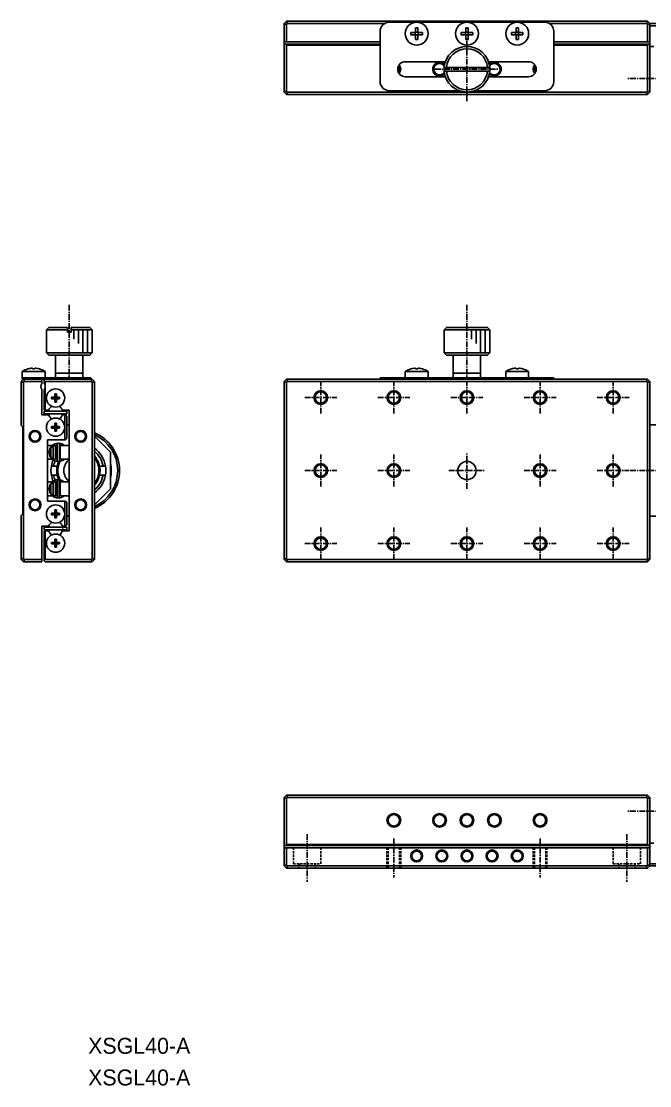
# Model space of a CAD drawing. Extents: x 46 to 544, y 48 to 281.
# Drawn here: x 46.2 to 183.8, y 47.6 to 280.8 of the extents above; entities that cross this region are included whole.
import ezdxf

# ---------------------------------------------------------------- set-up
doc = ezdxf.new("R2010")
doc.units = 0
doc.linetypes.add('CENTER', pattern=[2, 1.25, -0.25, 0.25, -0.25])
doc.linetypes.add('DASHED', pattern=[0.75, 0.5, -0.25])
doc.layers.get('0').update_dxf_attribs({"linetype": 'CONTINUOUS'})
doc.layers.add('CENTER', color=1, linetype='CENTER')
doc.styles.get("Standard").update_dxf_attribs({"font": 'FGP教科書体NT-M'})

msp = doc.modelspace()

# ---------------------------------------------------------------- linework, layer by layer
at = {"color": 7, "linetype": 'CONTINUOUS'}
for p, q in [((103.794929, 280.25), (104.294929, 280.75)), ((103.794929, 280.25), (103.794929, 280.1)), ((103.794929, 280.1), (103.794929, 276.25)), ((103.794929, 280.1), (104.294929, 280.1)), ((104.444929, 280.75), (104.294929, 280.75)), ((104.294929, 280.1), (104.444929, 280.25)), ((104.294929, 276.25), (104.294929, 280.1)), ((104.444929, 280.25), (104.444929, 280.75)), ((183.144929, 280.75), (104.444929, 280.75)), ((104.444929, 280.25), (125.741364, 280.25)), ((126.794929, 280.55), (132.794929, 280.55)), ((132.794929, 280.55), (143.794929, 280.55)), ((143.794929, 280.55), (154.794929, 280.55)), ((154.794929, 280.55), (160.794929, 280.55)), ((161.848495, 280.25), (183.144929, 280.25)), ((183.144929, 280.25), (183.144929, 280.75)), ((183.294929, 280.75), (183.144929, 280.75)), ((183.144929, 280.25), (183.294929, 280.1)), ((183.794929, 280.25), (183.294929, 280.75)), ((183.294929, 280.1), (183.294929, 276.25)), ((183.294929, 280.1), (183.794929, 280.1)), ((183.794929, 280.25), (204.294929, 280.25)), ((183.794929, 280.1), (183.794929, 280.25)), ((183.794929, 276.25), (183.794929, 280.1)), ((204.294929, 279.75), (183.794929, 279.75)), ((124.794929, 267.55), (124.794929, 278.55)), ((131.53634, 277.79), (131.53634, 278.31)), ((131.53634, 278.31), (132.534929, 278.31)), ((132.534929, 277.79), (131.53634, 277.79)), ((131.53634, 277.79), (132.493555, 277.79)), ((132.493555, 277.79), (132.493555, 278.31)), ((132.534929, 277.79), (132.493555, 277.79)), ((132.534929, 279.30859), (133.054929, 279.30859)), ((132.534929, 278.31), (132.534929, 279.30859)), ((132.534929, 278.351375), (133.054929, 278.351375)), ((132.534929, 276.79141), (132.534929, 277.79)), ((133.054929, 277.748625), (132.534929, 277.748625)), ((133.054929, 279.30859), (133.054929, 278.31)), ((133.054929, 278.31), (134.053519, 278.31)), ((133.054929, 277.79), (133.054929, 276.79141)), ((134.053519, 277.79), (133.054929, 277.79)), ((133.096304, 277.79), (133.054929, 277.79)), ((133.096304, 278.31), (133.096304, 277.79)), ((134.053519, 277.79), (133.096304, 277.79)), ((134.053519, 278.31), (134.053519, 277.79)), ((142.53634, 277.79), (142.53634, 278.31)), ((142.53634, 278.31), (143.534929, 278.31)), ((143.534929, 277.79), (142.53634, 277.79)), ((142.53634, 277.79), (143.493555, 277.79)), ((143.493555, 277.79), (143.493555, 278.31)), ((143.534929, 277.79), (143.493555, 277.79)), ((143.534929, 279.30859), (144.054929, 279.30859)), ((143.534929, 278.31), (143.534929, 279.30859)), ((143.534929, 278.351375), (144.054929, 278.351375)), ((143.534929, 276.79141), (143.534929, 277.79)), ((144.054929, 277.748625), (143.534929, 277.748625)), ((144.054929, 279.30859), (144.054929, 278.31)), ((144.054929, 278.31), (145.053519, 278.31)), ((144.054929, 277.79), (144.054929, 276.79141)), ((145.053519, 277.79), (144.054929, 277.79)), ((144.096304, 277.79), (144.054929, 277.79)), ((144.096304, 278.31), (144.096304, 277.79)), ((145.053519, 277.79), (144.096304, 277.79)), ((145.053519, 278.31), (145.053519, 277.79)), ((153.53634, 277.79), (153.53634, 278.31)), ((153.53634, 278.31), (154.534929, 278.31)), ((154.534929, 277.79), (153.53634, 277.79)), ((153.53634, 277.79), (154.493555, 277.79)), ((154.493555, 277.79), (154.493555, 278.31)), ((154.534929, 277.79), (154.493555, 277.79)), ((154.534929, 279.30859), (155.054929, 279.30859)), ((154.534929, 278.31), (154.534929, 279.30859)), ((154.534929, 278.351375), (155.054929, 278.351375)), ((154.534929, 276.79141), (154.534929, 277.79)), ((155.054929, 277.748625), (154.534929, 277.748625)), ((155.054929, 279.30859), (155.054929, 278.31)), ((155.054929, 278.31), (156.053519, 278.31)), ((155.054929, 277.79), (155.054929, 276.79141)), ((156.053519, 277.79), (155.054929, 277.79)), ((155.096304, 277.79), (155.054929, 277.79)), ((155.096304, 278.31), (155.096304, 277.79)), ((156.053519, 277.79), (155.096304, 277.79)), ((156.053519, 278.31), (156.053519, 277.79)), ((162.794929, 278.55), (162.794929, 267.55)), ((104.294929, 276.25), (103.794929, 276.25)), ((103.794929, 275.55), (103.794929, 276.25)), ((103.994929, 275.75), (103.794929, 275.55)), ((103.794929, 275.55), (103.794929, 265.25)), ((104.094929, 275.75), (103.994929, 275.75)), ((104.294929, 275.55), (104.094929, 275.75)), ((124.794929, 275.75), (104.094929, 275.75)), ((104.294929, 276.25), (124.794929, 276.25)), ((104.294929, 265.4), (104.294929, 275.55)), ((104.294929, 275.55), (124.794929, 275.55)), ((133.054929, 276.79141), (132.534929, 276.79141)), ((144.054929, 276.79141), (143.534929, 276.79141)), ((155.054929, 276.79141), (154.534929, 276.79141)), ((162.794929, 276.25), (183.294929, 276.25)), ((183.494929, 275.75), (162.794929, 275.75)), ((162.794929, 275.55), (183.294929, 275.55)), ((183.794929, 276.25), (183.294929, 276.25)), ((183.494929, 275.75), (183.294929, 275.55)), ((183.294929, 275.55), (183.294929, 265.4)), ((183.594929, 275.75), (183.494929, 275.75)), ((183.794929, 275.55), (183.594929, 275.75)), ((183.794929, 276.25), (183.794929, 275.55)), ((183.794929, 274.05), (183.794929, 275.55)), ((184.692929, 275.25), (183.794929, 275.25)), ((184.692929, 275.25), (183.794929, 275.25)), ((183.794929, 272.45), (183.794929, 274.05)), ((130.294929, 271.9), (139.075025, 271.9)), ((139.312742, 270.65), (138.810955, 270.65)), ((148.277116, 270.65), (139.312742, 270.65)), ((148.778904, 270.65), (148.277116, 270.65)), ((148.514834, 271.9), (157.294929, 271.9)), ((183.794929, 265.4), (183.794929, 272.45)), ((139.075025, 268.6), (130.294929, 268.6)), ((138.810955, 269.85), (139.312742, 269.85)), ((139.312742, 269.85), (148.277116, 269.85)), ((148.277116, 269.85), (148.778904, 269.85)), ((157.294929, 268.6), (148.514834, 268.6)), ((104.294929, 265.4), (103.794929, 265.4)), ((104.294929, 264.75), (103.794929, 265.25)), ((104.444929, 265.25), (104.294929, 265.4)), ((104.294929, 264.75), (104.444929, 264.75)), ((104.444929, 264.75), (104.444929, 265.25)), ((143.794929, 265.25), (104.444929, 265.25)), ((104.444929, 264.75), (183.144929, 264.75)), ((142.089057, 265.55), (126.794929, 265.55)), ((183.144929, 265.25), (143.794929, 265.25)), ((160.794929, 265.55), (145.500802, 265.55)), ((183.294929, 265.4), (183.144929, 265.25)), ((183.144929, 265.25), (183.144929, 264.75)), ((183.144929, 264.75), (183.294929, 264.75)), ((183.794929, 265.4), (183.294929, 265.4)), ((183.794929, 265.25), (183.294929, 264.75)), ((183.794929, 265.25), (183.794929, 265.4)), ((52.25, 213.65), (51.75, 213.15)), ((56.35, 213.15), (51.75, 213.15)), ((51.75, 213.15), (51.75, 208.15)), ((52.25, 213.65), (56.35, 213.65)), ((56.35, 213.15), (56.35, 213.65)), ((56.35, 213.65), (56.35, 213.15)), ((56.35, 212.65), (56.35, 213.15)), ((56.35, 213.15), (56.35, 212.65)), ((56.35, 212.65), (57.15, 212.65)), ((57.15, 213.65), (61.25, 213.65)), ((57.15, 213.15), (57.15, 213.65)), ((61.75, 213.15), (57.15, 213.15)), ((57.15, 212.65), (57.15, 213.15)), ((61.75, 213.15), (61.25, 213.65)), ((61.75, 208.15), (61.75, 213.15)), ((138.794929, 212.65), (138.810955, 212.65)), ((138.794929, 212.65), (138.794929, 208.15)), ((138.810955, 213.15), (139.312742, 213.65)), ((138.810955, 212.65), (138.810955, 213.15)), ((148.778904, 213.15), (138.810955, 213.15)), ((139.312742, 213.65), (148.277116, 213.65)), ((148.277116, 213.65), (148.778904, 213.15)), ((148.778904, 213.15), (148.778904, 212.65)), ((148.778904, 212.65), (148.794929, 212.65)), ((148.794929, 208.15), (148.794929, 212.65)), ((51.75, 208.15), (56.75, 208.15)), ((51.75, 208.15), (52.25, 207.65)), ((56.75, 207.65), (52.25, 207.65)), ((53.75, 207.65), (53.75, 203.65)), ((56.75, 208.15), (61.75, 208.15)), ((61.25, 207.65), (56.75, 207.65)), ((59.75, 203.65), (59.75, 207.65)), ((61.25, 207.65), (61.75, 208.15)), ((138.794929, 208.15), (148.794929, 208.15)), ((138.794929, 208.15), (139.294929, 207.65)), ((148.294929, 207.65), (139.294929, 207.65)), ((140.794929, 207.65), (140.794929, 203.65)), ((146.794929, 203.65), (146.794929, 207.65)), ((148.294929, 207.65), (148.794929, 208.15)), ((46.45, 204.041657), (51.45, 204.041657)), ((46.45, 204.041657), (46.45, 202.65)), ((47.69141, 204.612581), (47.688067, 204.619436)), ((48.69, 204.612581), (48.69, 204.784953)), ((49.21, 204.612581), (48.69, 204.612581)), ((49.21, 204.784953), (49.21, 204.612581)), ((50.211933, 204.619436), (50.20859, 204.612581)), ((51.45, 202.65), (51.45, 204.041657)), ((53.75, 203.65), (56.75, 203.65)), ((56.75, 203.65), (53.75, 203.65)), ((53.75, 203.65), (53.75, 202.65)), ((56.75, 203.65), (59.75, 203.65)), ((59.75, 203.65), (56.75, 203.65)), ((59.75, 202.65), (59.75, 203.65)), ((130.294929, 204.041657), (135.294929, 204.041657)), ((130.294929, 204.041657), (130.294929, 202.65)), ((131.53634, 204.612581), (131.532997, 204.619436)), ((131.53634, 204.612581), (131.532997, 204.619436)), ((132.534929, 204.612581), (132.534929, 204.784953)), ((133.054929, 204.612581), (132.534929, 204.612581)), ((133.054929, 204.784953), (133.054929, 204.612581)), ((134.056862, 204.619436), (134.053519, 204.612581)), ((134.056862, 204.619436), (134.053519, 204.612581)), ((135.294929, 202.65), (135.294929, 204.041657)), ((140.794929, 203.65), (146.794929, 203.65)), ((146.794929, 203.65), (140.794929, 203.65)), ((140.794929, 203.65), (140.794929, 202.65)), ((146.794929, 202.65), (146.794929, 203.65)), ((152.294929, 204.041657), (157.294929, 204.041657)), ((152.294929, 204.041657), (152.294929, 202.65)), ((153.53634, 204.612581), (153.532997, 204.619436)), ((153.53634, 204.612581), (153.532997, 204.619436)), ((154.534929, 204.612581), (154.534929, 204.784953)), ((155.054929, 204.612581), (154.534929, 204.612581)), ((155.054929, 204.784953), (155.054929, 204.612581)), ((156.056862, 204.619436), (156.053519, 204.612581)), ((156.056862, 204.619436), (156.053519, 204.612581)), ((157.294929, 202.65), (157.294929, 204.041657)), ((46.75, 202.35), (46.25, 201.85)), ((46.25, 201.85), (46.25, 201.7)), ((46.75, 201.7), (46.25, 201.7)), ((46.25, 201.7), (46.25, 192.2)), ((46.45, 202.35), (46.45, 202.65)), ((46.45, 202.65), (48.45, 202.65)), ((46.75, 202.35), (46.45, 202.35)), ((46.9, 202.35), (46.75, 202.35)), ((46.75, 201.7), (46.9, 201.85)), ((46.75, 163), (46.75, 201.7)), ((46.9, 201.85), (46.9, 202.35)), ((50.75, 202.35), (46.9, 202.35)), ((46.9, 201.85), (50.75, 201.85)), ((50.025, 202.65), (48.45, 202.65)), ((59.45, 202.65), (50.025, 202.65)), ((50.75, 202.35), (51.45, 202.35)), ((50.75, 202.35), (50.75, 201.85)), ((50.75, 201.411438), (50.75, 201.85)), ((51.45, 202.35), (51.25, 202.15)), ((51.25, 202.15), (51.25, 202.05)), ((51.25, 202.05), (51.45, 201.85)), ((51.25, 202.05), (51.25, 201.411438)), ((61.6, 202.35), (51.45, 202.35)), ((51.45, 201.06225), (51.45, 201.85)), ((51.45, 201.85), (61.6, 201.85)), ((59.45, 202.65), (61.45, 202.65)), ((61.45, 202.65), (61.45, 202.35)), ((61.6, 202.35), (61.6, 201.85)), ((61.75, 202.35), (61.6, 202.35)), ((61.6, 201.85), (61.75, 201.7)), ((62.25, 201.85), (61.75, 202.35)), ((61.75, 201.7), (61.75, 163)), ((62.25, 201.7), (61.75, 201.7)), ((62.25, 201.7), (62.25, 201.85)), ((62.25, 163), (62.25, 201.7)), ((104.294929, 202.35), (103.794929, 201.85)), ((103.794929, 201.85), (103.794929, 162.85)), ((104.294929, 201.7), (103.794929, 201.7)), ((104.444929, 202.35), (104.294929, 202.35)), ((104.294929, 201.7), (104.444929, 201.85)), ((104.294929, 163), (104.294929, 201.7)), ((104.444929, 201.85), (104.444929, 202.35)), ((183.144929, 202.35), (104.444929, 202.35)), ((104.444929, 201.85), (183.144929, 201.85)), ((124.794929, 202.35), (124.794929, 202.65)), ((124.794929, 202.65), (126.794929, 202.65)), ((131.719929, 202.65), (126.794929, 202.65)), ((133.869929, 202.65), (131.719929, 202.65)), ((142.719929, 202.65), (133.869929, 202.65)), ((144.869929, 202.65), (142.719929, 202.65)), ((153.719929, 202.65), (144.869929, 202.65)), ((155.869929, 202.65), (153.719929, 202.65)), ((160.794929, 202.65), (155.869929, 202.65)), ((160.794929, 202.65), (162.794929, 202.65)), ((162.794929, 202.65), (162.794929, 202.35)), ((183.144929, 202.35), (183.144929, 201.85)), ((183.294929, 202.35), (183.144929, 202.35)), ((183.144929, 201.85), (183.294929, 201.7)), ((183.794929, 201.85), (183.294929, 202.35)), ((183.294929, 201.7), (183.294929, 163)), ((183.794929, 201.7), (183.294929, 201.7)), ((183.794929, 162.85), (183.794929, 201.85)), ((50.75, 194.55), (50.75, 200.088562)), ((51.25, 200.088562), (51.25, 195.55)), ((51.45, 195.55), (51.45, 200.43775)), ((52.863639, 198.43), (53.57, 198.43)), ((52.863639, 198.07), (52.863639, 198.43)), ((53.57, 199.136361), (53.93, 199.136361)), ((53.57, 198.43), (53.57, 199.136361)), ((53.580372, 198.419628), (53.57, 198.43)), ((53.580372, 198.080372), (53.580372, 198.419628)), ((53.580372, 198.419628), (53.919628, 198.419628)), ((53.919628, 198.419628), (53.93, 198.43)), ((53.919628, 198.419628), (53.919628, 198.080372)), ((53.93, 199.136361), (53.93, 198.43)), ((53.93, 199.136361), (53.93, 198.43)), ((53.93, 198.43), (54.636361, 198.43)), ((54.636361, 198.43), (54.636361, 198.07)), ((52.205588, 195.55), (52.375185, 195.84375)), ((53.57, 198.07), (52.863639, 198.07)), ((53.580372, 198.080372), (53.57, 198.07)), ((53.57, 197.363639), (53.57, 198.07)), ((53.93, 197.363639), (53.57, 197.363639)), ((53.919628, 198.080372), (53.580372, 198.080372)), ((53.919628, 198.080372), (53.93, 198.07)), ((53.93, 198.07), (53.93, 197.363639)), ((54.636361, 198.07), (53.93, 198.07)), ((53.93, 197.363639), (53.93, 198.07)), ((55.124815, 195.84375), (55.294412, 195.55)), ((52.205588, 194.55), (50.75, 194.55)), ((51.45, 195.55), (51.25, 195.55)), ((51.25, 195.35), (56.25, 195.35)), ((51.25, 194.75), (51.25, 195.35)), ((51.25, 195.35), (52.191104, 195.35)), ((51.25, 194.75), (56.25, 194.75)), ((52.205588, 195.55), (51.45, 195.55)), ((52.1, 195.35), (52.191104, 195.35)), ((52.1, 195.35), (52.191104, 195.35)), ((52.1, 195.35), (52.191104, 195.35)), ((52.1, 195.35), (52.191104, 195.35)), ((52.1, 195.35), (52.191104, 195.35)), ((52.1, 195.35), (52.191104, 195.35)), ((52.1, 195.35), (52.191104, 195.35)), ((52.1, 195.35), (52.191104, 195.35)), ((52.1, 195.35), (52.191104, 195.35)), ((52.1, 195.35), (52.191104, 195.35)), ((52.1, 195.35), (52.191104, 195.35)), ((52.1, 195.35), (52.191104, 195.35)), ((52.1, 195.35), (52.191104, 195.35)), ((52.1, 195.35), (52.191104, 195.35)), ((52.1, 195.35), (52.191104, 195.35)), ((52.1, 195.35), (52.191104, 195.35)), ((52.1, 195.35), (55.4, 195.35)), ((52.1, 195.35), (52.191104, 195.35)), ((52.1, 195.35), (52.191104, 195.35)), ((52.1, 195.35), (52.191104, 195.35)), ((52.1, 195.35), (52.191104, 195.35)), ((52.1, 195.35), (52.191104, 195.35)), ((52.1, 195.35), (52.191104, 195.35)), ((52.1, 195.35), (52.191104, 195.35)), ((52.1, 195.35), (52.191104, 195.35)), ((52.1, 195.35), (52.191104, 195.35)), ((52.1, 195.35), (52.191104, 195.35)), ((52.1, 195.35), (52.191104, 195.35)), ((52.1, 195.35), (52.191104, 195.35)), ((52.1, 195.35), (52.191104, 195.35)), ((52.1, 195.35), (52.191104, 195.35)), ((52.1, 195.35), (52.191104, 195.35)), ((52.375185, 194.25625), (52.205588, 194.55)), ((55.294412, 194.55), (55.124815, 194.25625)), ((56.75, 195.55), (55.294412, 195.55)), ((55.75, 194.55), (55.294412, 194.55)), ((55.308896, 195.35), (55.4, 195.35)), ((55.308896, 195.35), (55.4, 195.35)), ((55.308896, 195.35), (55.4, 195.35)), ((55.308896, 195.35), (55.4, 195.35)), ((55.308896, 195.35), (55.4, 195.35)), ((55.308896, 195.35), (55.4, 195.35)), ((55.308896, 195.35), (55.4, 195.35)), ((55.308896, 195.35), (55.4, 195.35)), ((55.308896, 195.35), (55.4, 195.35)), ((55.308896, 195.35), (55.4, 195.35)), ((55.308896, 195.35), (55.4, 195.35)), ((55.308896, 195.35), (55.4, 195.35)), ((55.308896, 195.35), (55.4, 195.35)), ((55.308896, 195.35), (55.4, 195.35)), ((55.308896, 195.35), (56.25, 195.35)), ((55.308896, 195.35), (55.4, 195.35)), ((55.308896, 195.35), (55.4, 195.35)), ((55.308896, 195.35), (55.4, 195.35)), ((55.308896, 195.35), (55.4, 195.35)), ((55.308896, 195.35), (55.4, 195.35)), ((55.308896, 195.35), (55.4, 195.35)), ((55.308896, 195.35), (55.4, 195.35)), ((55.308896, 195.35), (55.4, 195.35)), ((55.308896, 195.35), (55.4, 195.35)), ((55.308896, 195.35), (55.4, 195.35)), ((55.308896, 195.35), (55.4, 195.35)), ((55.308896, 195.35), (55.4, 195.35)), ((55.308896, 195.35), (55.4, 195.35)), ((55.75, 194.55), (55.75, 191.85)), ((55.75, 194.55), (55.9, 194.55)), ((56.25, 194.2), (55.9, 194.55)), ((56.25, 195.35), (56.25, 194.75)), ((56.25, 189.4), (56.25, 194.2)), ((56.75, 169.15), (56.75, 195.55)), ((46.25, 192.2), (46.6, 191.85)), ((46.6, 191.85), (46.6, 172.85)), ((52.863639, 192.03), (53.57, 192.03)), ((52.863639, 191.67), (52.863639, 192.03)), ((53.57, 191.67), (52.863639, 191.67)), ((53.57, 192.736361), (53.93, 192.736361)), ((53.57, 192.03), (53.57, 192.736361)), ((53.580372, 192.019628), (53.57, 192.03)), ((53.580372, 191.680372), (53.57, 191.67)), ((53.57, 190.963639), (53.57, 191.67)), ((53.580372, 191.680372), (53.580372, 192.019628)), ((53.580372, 192.019628), (53.919628, 192.019628)), ((53.919628, 191.680372), (53.580372, 191.680372)), ((53.919628, 192.019628), (53.93, 192.03)), ((53.919628, 192.019628), (53.919628, 191.680372)), ((53.919628, 191.680372), (53.93, 191.67)), ((53.93, 192.736361), (53.93, 192.03)), ((53.93, 192.736361), (53.93, 192.03)), ((53.93, 192.03), (54.636361, 192.03)), ((53.93, 191.67), (53.93, 190.963639)), ((54.636361, 191.67), (53.93, 191.67)), ((53.93, 190.963639), (53.93, 191.67)), ((54.636361, 192.03), (54.636361, 191.67)), ((55.75, 191.85), (55.75, 189.05)), ((56.75, 192.350002), (56.25, 192.350002)), ((202.294929, 192.350002), (183.794929, 192.350002)), ((55.75, 189.05), (51.95, 189.05)), ((51.95, 189.05), (51.95, 175.65)), ((53.93, 190.963639), (53.57, 190.963639)), ((55.9, 189.05), (55.75, 189.05)), ((55.9, 189.05), (56.25, 189.4)), ((65.75, 186.35), (62.25, 189.85)), ((53.031678, 187.85), (51.95, 187.85)), ((52.75, 187.266515), (53.25, 187.795683)), ((52.75, 185.433485), (52.75, 187.266515)), ((53.25, 187.85), (53.25, 187.795683)), ((53.75, 187.85), (53.25, 187.85)), ((53.25, 187.795683), (53.25, 184.904317)), ((53.749874, 187.779576), (54.129682, 187.886292)), ((53.75, 184.85), (53.75, 187.85)), ((54.129734, 187.35), (53.75, 187.35)), ((53.95, 187.35), (53.95, 187.85)), ((54.129734, 188.126687), (54.129734, 184.576687)), ((55.136849, 188.191288), (54.383375, 188.35022)), ((54.570978, 188.195538), (54.569147, 188.19476)), ((54.604279, 188.208664), (54.570978, 188.195538)), ((54.579734, 184.576687), (54.579734, 188.126687)), ((54.579734, 187.527136), (54.749985, 187.782625)), ((54.75, 187.35), (54.579734, 187.35)), ((54.638183, 188.22011), (54.604279, 188.208664)), ((54.672605, 188.229848), (54.638183, 188.22011)), ((54.707462, 188.237854), (54.672605, 188.229848)), ((54.742669, 188.244109), (54.707462, 188.237854)), ((54.778139, 188.248598), (54.742669, 188.244109)), ((54.75, 187.85), (54.75, 184.85)), ((56.75, 187.85), (54.75, 187.85)), ((54.813786, 188.25131), (54.778139, 188.248598)), ((54.849523, 188.252239), (54.813786, 188.25131)), ((54.885263, 188.251381), (54.849523, 188.252239)), ((54.920918, 188.24874), (54.885263, 188.251381)), ((54.956401, 188.24432), (54.920918, 188.24874)), ((54.991625, 188.238133), (54.956401, 188.24432)), ((55.026504, 188.230192), (54.991625, 188.238133)), ((55.012642, 187.862833), (55.005779, 187.85)), ((55.01968, 187.876481), (55.012642, 187.862833)), ((55.135138, 188.192019), (55.016177, 187.849977)), ((55.026847, 187.890855), (55.01968, 187.876481)), ((55.060953, 188.220517), (55.026504, 188.230192)), ((55.034096, 187.905863), (55.026847, 187.890855)), ((55.041382, 187.921409), (55.034096, 187.905863)), ((55.048656, 187.937391), (55.041382, 187.921409)), ((55.055873, 187.953707), (55.048656, 187.937391)), ((55.062986, 187.970252), (55.055873, 187.953707)), ((55.094885, 188.209132), (55.060953, 188.220517)), ((55.069948, 187.986919), (55.062986, 187.970252)), ((55.076715, 188.003601), (55.069948, 187.986919)), ((55.083244, 188.02019), (55.076715, 188.003601)), ((55.089491, 188.036579), (55.083244, 188.02019)), ((55.095418, 188.052663), (55.089491, 188.036579)), ((55.126472, 188.196795), (55.094885, 188.209132)), ((55.100986, 188.068338), (55.095418, 188.052663)), ((55.106158, 188.083503), (55.100986, 188.068338)), ((55.110903, 188.09806), (55.106158, 188.083503)), ((55.115188, 188.111916), (55.110903, 188.09806)), ((55.118986, 188.124981), (55.115188, 188.111916)), ((55.122274, 188.137171), (55.118986, 188.124981)), ((55.125029, 188.148408), (55.122274, 188.137171)), ((55.127234, 188.158618), (55.125029, 188.148408)), ((55.677554, 187.850026), (55.126, 188.195868)), ((55.12654, 188.196765), (55.128376, 188.195162)), ((55.128875, 188.167737), (55.127234, 188.158618)), ((55.128376, 188.195162), (55.12964, 188.192231)), ((55.129941, 188.175705), (55.128875, 188.167737)), ((55.129212, 188.191486), (55.135138, 188.192019)), ((55.12964, 188.192231), (55.130325, 188.187991)), ((55.130425, 188.182471), (55.129941, 188.175705)), ((55.130325, 188.187991), (55.130425, 188.182471)), ((55.168328, 188.177587), (55.136849, 188.191288)), ((51.95, 184.85), (53.035598, 184.85)), ((53.25, 184.904317), (52.75, 185.433485)), ((53.035878, 184.85), (53.035994, 184.85)), ((53.036573, 184.85), (53.036678, 184.85)), ((53.25, 184.904317), (53.25, 184.85)), ((53.25, 184.85), (53.75, 184.85)), ((53.75, 185.35), (54.129734, 185.35)), ((53.95, 184.854136), (53.95, 185.35)), ((54.579734, 185.35), (54.75, 185.35)), ((54.749977, 184.920753), (54.579734, 185.176239)), ((54.750098, 184.852087), (54.579752, 184.817069)), ((54.75, 184.85), (56.75, 184.85)), ((55.067694, 184.48497), (55.068847, 184.485339)), ((55.068847, 184.485339), (55.071163, 184.486086)), ((55.071163, 184.486086), (55.072361, 184.486475)), ((55.072361, 184.486475), (55.073995, 184.487011)), ((55.073995, 184.487011), (55.074935, 184.487321)), ((55.074935, 184.487321), (55.076421, 184.487814)), ((55.076421, 184.487814), (55.077352, 184.488125)), ((55.077352, 184.488125), (55.079482, 184.488841)), ((55.079482, 184.488841), (55.126472, 184.50658)), ((55.122892, 184.506642), (55.125041, 184.506284)), ((55.125041, 184.506284), (55.124722, 184.507059)), ((55.126472, 184.50658), (55.125041, 184.506284)), ((55.126216, 184.507597), (55.156471, 184.520553)), ((65.75, 186.35), (65.75, 178.35)), ((53.341673, 183.35), (52.83392, 183.35)), ((54.106456, 183.35), (53.341673, 183.35)), ((54.362518, 183.35), (54.106456, 183.35)), ((63.393544, 183.35), (63.137482, 183.35)), ((64.158327, 183.35), (63.393544, 183.35)), ((64.66608, 183.35), (64.158327, 183.35)), ((53.025073, 179.85), (51.95, 179.85)), ((52.75, 179.266515), (53.25, 179.795683)), ((52.83392, 181.35), (53.341673, 181.35)), ((53.025412, 179.85), (53.025217, 179.85)), ((53.25, 179.85), (53.25, 179.795683)), ((53.75, 179.85), (53.25, 179.85)), ((53.25, 179.795683), (53.25, 176.904317)), ((53.341673, 181.35), (54.106456, 181.35)), ((53.749927, 179.781153), (54.120454, 179.883976)), ((53.75, 176.85), (53.75, 179.85)), ((53.95, 179.35), (53.95, 179.85)), ((54.106456, 181.35), (54.362518, 181.35)), ((54.120506, 180.124371), (54.120506, 176.574371)), ((55.1591, 180.17527), (54.374146, 180.347904)), ((54.56175, 180.193221), (54.559919, 180.192443)), ((54.595051, 180.206348), (54.56175, 180.193221)), ((54.570506, 176.574371), (54.570506, 180.124371)), ((54.570506, 179.524819), (54.749987, 179.783861)), ((54.628954, 180.217794), (54.595051, 180.206348)), ((54.663376, 180.227531), (54.628954, 180.217794)), ((54.698233, 180.235537), (54.663376, 180.227531)), ((54.73344, 180.241792), (54.698233, 180.235537)), ((54.76891, 180.246281), (54.73344, 180.241792)), ((54.75, 179.85), (54.75, 176.85)), ((56.75, 179.85), (54.75, 179.85)), ((54.804558, 180.248994), (54.76891, 180.246281)), ((54.840295, 180.249922), (54.804558, 180.248994)), ((54.876034, 180.249065), (54.840295, 180.249922)), ((54.911689, 180.246423), (54.876034, 180.249065)), ((54.947172, 180.242004), (54.911689, 180.246423)), ((54.982397, 180.235816), (54.947172, 180.242004)), ((55.017276, 180.227876), (54.982397, 180.235816)), ((55.004824, 179.863214), (54.997809, 179.85)), ((55.012011, 179.877252), (55.004824, 179.863214)), ((55.12591, 180.189702), (55.008209, 179.849991)), ((55.01932, 179.892021), (55.012011, 179.877252)), ((55.051725, 180.218201), (55.017276, 180.227876)), ((55.026704, 179.907421), (55.01932, 179.892021)), ((55.034112, 179.923351), (55.026704, 179.907421)), ((55.041497, 179.939704), (55.034112, 179.923351)), ((55.048807, 179.956371), (55.041497, 179.939704)), ((55.055996, 179.973242), (55.048807, 179.956371)), ((55.085656, 180.206815), (55.051725, 180.218201)), ((55.063014, 179.990203), (55.055996, 179.973242)), ((55.069815, 180.007143), (55.063014, 179.990203)), ((55.076354, 180.023947), (55.069815, 180.007143)), ((55.082588, 180.040505), (55.076354, 180.023947)), ((55.088474, 180.056705), (55.082588, 180.040505)), ((55.117243, 180.194478), (55.085656, 180.206815)), ((55.093974, 180.072441), (55.088474, 180.056705)), ((55.09905, 180.087606), (55.093974, 180.072441)), ((55.10367, 180.102101), (55.09905, 180.087606)), ((55.107802, 180.115828), (55.10367, 180.102101)), ((55.111419, 180.128697), (55.107802, 180.115828)), ((55.114496, 180.140621), (55.111419, 180.128697)), ((55.117014, 180.151521), (55.114496, 180.140621)), ((55.115812, 180.194774), (55.118046, 180.194019)), ((55.665662, 179.850054), (55.116771, 180.193551)), ((55.118955, 180.161324), (55.117014, 180.151521)), ((55.118046, 180.194019), (55.119697, 180.191883)), ((55.120306, 180.169965), (55.118955, 180.161324)), ((55.119697, 180.191883), (55.120754, 180.188383)), ((55.119983, 180.189169), (55.12591, 180.189702)), ((55.121059, 180.177387), (55.120306, 180.169965)), ((55.120754, 180.188383), (55.121209, 180.18354)), ((55.121209, 180.18354), (55.121059, 180.177387)), ((63.137482, 181.35), (63.393544, 181.35)), ((63.393544, 181.35), (64.158327, 181.35)), ((64.158327, 181.35), (64.66608, 181.35)), ((52.75, 177.433485), (52.75, 179.266515)), ((53.25, 176.904317), (52.75, 177.433485)), ((54.120506, 179.35), (53.75, 179.35)), ((53.75, 177.35), (54.120506, 177.35)), ((53.95, 176.85), (53.95, 177.35)), ((54.75, 179.35), (54.570506, 179.35)), ((54.570506, 177.35), (54.75, 177.35)), ((62.25, 174.85), (65.75, 178.35)), ((51.95, 176.85), (53.023627, 176.85)), ((51.95, 175.65), (55.75, 175.65)), ((53.25, 176.904317), (53.25, 176.85)), ((53.25, 176.85), (53.75, 176.85)), ((54.749972, 176.914886), (54.570506, 177.173923)), ((54.750085, 176.852243), (54.570524, 176.814753)), ((54.75, 176.85), (56.75, 176.85)), ((55.058465, 176.482653), (55.059619, 176.483022)), ((55.059619, 176.483022), (55.061935, 176.483769)), ((55.061935, 176.483769), (55.063132, 176.484159)), ((55.063132, 176.484159), (55.064766, 176.484694)), ((55.064766, 176.484694), (55.065707, 176.485004)), ((55.065707, 176.485004), (55.067192, 176.485497)), ((55.067192, 176.485497), (55.068124, 176.485808)), ((55.068124, 176.485808), (55.070254, 176.486524)), ((55.070254, 176.486524), (55.117243, 176.504264)), ((55.113664, 176.504326), (55.115812, 176.503967)), ((55.115812, 176.503967), (55.115494, 176.504743)), ((55.117243, 176.504264), (55.115812, 176.503967)), ((55.116987, 176.505281), (55.155242, 176.521763)), ((55.75, 175.65), (55.75, 172.85)), ((55.75, 175.65), (55.9, 175.65)), ((56.25, 175.3), (55.9, 175.65)), ((56.25, 170.5), (56.25, 175.3)), ((46.6, 172.85), (46.25, 172.5)), ((53.57, 173.03), (52.863639, 173.03)), ((52.863639, 173.03), (52.863639, 172.67)), ((52.863639, 172.67), (53.57, 172.67)), ((53.93, 173.736361), (53.57, 173.736361)), ((53.57, 173.736361), (53.57, 173.03)), ((53.580372, 173.019628), (53.57, 173.03)), ((53.580372, 172.680372), (53.57, 172.67)), ((53.57, 172.67), (53.57, 171.963639)), ((53.580372, 173.019628), (53.580372, 172.680372)), ((53.919628, 173.019628), (53.580372, 173.019628)), ((53.580372, 172.680372), (53.919628, 172.680372)), ((53.919628, 173.019628), (53.93, 173.03)), ((53.919628, 172.680372), (53.919628, 173.019628)), ((53.919628, 172.680372), (53.93, 172.67)), ((53.93, 173.03), (53.93, 173.736361)), ((53.93, 173.736361), (53.93, 173.03)), ((54.636361, 173.03), (53.93, 173.03)), ((53.93, 171.963639), (53.93, 172.67)), ((53.93, 172.67), (54.636361, 172.67)), ((53.93, 171.963639), (53.93, 172.67)), ((54.636361, 172.67), (54.636361, 173.03)), ((55.75, 172.85), (55.75, 170.15)), ((46.25, 172.5), (46.25, 163)), ((52.205588, 170.15), (52.375185, 170.44375)), ((53.57, 171.963639), (53.93, 171.963639)), ((55.124815, 170.44375), (55.294412, 170.15)), ((55.9, 170.15), (56.25, 170.5)), ((56.75, 172.35), (56.25, 172.35)), ((202.294929, 172.35), (183.794929, 172.35)), ((50.75, 170.15), (50.75, 162.85)), ((52.205588, 170.15), (50.75, 170.15)), ((51.25, 169.95), (56.25, 169.95)), ((51.25, 169.95), (51.25, 169.35)), ((51.25, 169.35), (56.25, 169.35)), ((51.25, 169.35), (52.191104, 169.35)), ((51.25, 169.15), (51.25, 162.65)), ((51.25, 169.15), (51.45, 169.15)), ((51.45, 162.85), (51.45, 169.15)), ((51.45, 169.15), (52.205588, 169.15)), ((52.1, 169.35), (52.191104, 169.35)), ((52.1, 169.35), (52.191104, 169.35)), ((52.1, 169.35), (52.191104, 169.35)), ((52.1, 169.35), (52.191104, 169.35)), ((52.1, 169.35), (52.191104, 169.35)), ((52.1, 169.35), (52.191104, 169.35)), ((52.1, 169.35), (52.191104, 169.35)), ((52.1, 169.35), (52.191104, 169.35)), ((52.1, 169.35), (52.191104, 169.35)), ((52.1, 169.35), (52.191104, 169.35)), ((52.1, 169.35), (52.191104, 169.35)), ((52.1, 169.35), (52.191104, 169.35)), ((52.1, 169.35), (52.191104, 169.35)), ((52.1, 169.35), (52.191104, 169.35)), ((52.1, 169.35), (52.191104, 169.35)), ((52.1, 169.35), (52.191104, 169.35)), ((52.1, 169.35), (55.4, 169.35)), ((52.1, 169.35), (52.191104, 169.35)), ((52.1, 169.35), (52.191104, 169.35)), ((52.1, 169.35), (52.191104, 169.35)), ((52.1, 169.35), (52.191104, 169.35)), ((52.1, 169.35), (52.191104, 169.35)), ((52.1, 169.35), (52.191104, 169.35)), ((52.1, 169.35), (52.191104, 169.35)), ((52.1, 169.35), (52.191104, 169.35)), ((52.1, 169.35), (52.191104, 169.35)), ((52.1, 169.35), (52.191104, 169.35)), ((52.1, 169.35), (52.191104, 169.35)), ((52.1, 169.35), (52.191104, 169.35)), ((52.1, 169.35), (52.191104, 169.35)), ((52.1, 169.35), (52.191104, 169.35)), ((52.1, 169.35), (52.191104, 169.35)), ((52.375185, 168.85625), (52.205588, 169.15)), ((55.294412, 169.15), (55.124815, 168.85625)), ((55.75, 170.15), (55.294412, 170.15)), ((55.294412, 169.15), (56.75, 169.15)), ((55.308896, 169.35), (55.4, 169.35)), ((55.308896, 169.35), (55.4, 169.35)), ((55.308896, 169.35), (55.4, 169.35)), ((55.308896, 169.35), (55.4, 169.35)), ((55.308896, 169.35), (56.25, 169.35)), ((55.308896, 169.35), (55.4, 169.35)), ((55.308896, 169.35), (55.4, 169.35)), ((55.308896, 169.35), (55.4, 169.35)), ((55.308896, 169.35), (55.4, 169.35)), ((55.9, 170.15), (55.75, 170.15)), ((56.25, 169.35), (56.25, 169.95)), ((53.57, 166.63), (52.863639, 166.63)), ((52.863639, 166.63), (52.863639, 166.27)), ((52.863639, 166.27), (53.57, 166.27)), ((53.93, 167.336361), (53.57, 167.336361)), ((53.57, 167.336361), (53.57, 166.63)), ((53.580372, 166.619628), (53.57, 166.63)), ((53.580372, 166.280372), (53.57, 166.27)), ((53.57, 166.27), (53.57, 165.563639)), ((53.57, 165.563639), (53.93, 165.563639)), ((53.580372, 166.619628), (53.580372, 166.280372)), ((53.919628, 166.619628), (53.580372, 166.619628)), ((53.580372, 166.280372), (53.919628, 166.280372)), ((53.919628, 166.619628), (53.93, 166.63)), ((53.919628, 166.280372), (53.919628, 166.619628)), ((53.919628, 166.280372), (53.93, 166.27)), ((53.93, 166.63), (53.93, 167.336361)), ((53.93, 167.336361), (53.93, 166.63)), ((54.636361, 166.63), (53.93, 166.63)), ((53.93, 165.563639), (53.93, 166.27)), ((53.93, 166.27), (54.636361, 166.27)), ((53.93, 165.563639), (53.93, 166.27)), ((54.636361, 166.27), (54.636361, 166.63)), ((46.25, 163), (46.75, 163)), ((46.25, 163), (46.25, 162.85)), ((46.25, 162.85), (46.75, 162.35)), ((46.9, 162.85), (46.75, 163)), ((46.75, 162.35), (46.9, 162.35)), ((50.75, 162.85), (46.9, 162.85)), ((46.9, 162.35), (46.9, 162.85)), ((46.9, 162.35), (50.75, 162.35)), ((50.75, 162.85), (50.75, 162.35)), ((51.45, 162.85), (51.25, 162.65)), ((51.25, 162.65), (51.25, 162.55)), ((51.25, 162.55), (51.45, 162.35)), ((61.6, 162.85), (51.45, 162.85)), ((51.45, 162.35), (61.6, 162.35)), ((61.75, 163), (61.6, 162.85)), ((61.6, 162.85), (61.6, 162.35)), ((61.6, 162.35), (61.75, 162.35)), ((62.25, 163), (61.75, 163)), ((62.25, 162.85), (61.75, 162.35)), ((62.25, 162.85), (62.25, 163)), ((104.294929, 163), (103.794929, 163)), ((103.794929, 162.85), (104.294929, 162.35)), ((104.444929, 162.85), (104.294929, 163)), ((104.294929, 162.35), (104.444929, 162.35)), ((183.144929, 162.85), (104.444929, 162.85)), ((104.444929, 162.85), (104.444929, 162.35)), ((104.444929, 162.35), (183.144929, 162.35)), ((183.294929, 163), (183.144929, 162.85)), ((183.144929, 162.35), (183.144929, 162.85)), ((183.144929, 162.35), (183.294929, 162.35)), ((183.794929, 163), (183.294929, 163)), ((183.294929, 162.35), (183.794929, 162.85)), ((104.294929, 111.25), (103.794929, 110.75)), ((103.794929, 110.75), (103.794929, 110.6)), ((103.794929, 110.6), (104.294929, 110.6)), ((103.794929, 110.6), (103.794929, 103.55)), ((104.444929, 111.25), (104.294929, 111.25)), ((104.294929, 110.6), (104.444929, 110.75)), ((104.294929, 100.45), (104.294929, 110.6)), ((183.144929, 111.25), (104.444929, 111.25)), ((104.444929, 111.25), (104.444929, 110.75)), ((104.444929, 110.75), (183.144929, 110.75)), ((183.144929, 110.75), (183.144929, 111.25)), ((183.294929, 111.25), (183.144929, 111.25)), ((183.144929, 110.75), (183.294929, 110.6)), ((183.794929, 110.75), (183.294929, 111.25)), ((183.294929, 110.6), (183.294929, 100.45)), ((183.294929, 110.6), (183.794929, 110.6)), ((183.794929, 110.6), (183.794929, 110.75)), ((183.794929, 103.55), (183.794929, 110.6)), ((103.794929, 103.55), (103.794929, 101.95)), ((183.794929, 101.95), (183.794929, 103.55)), ((103.794929, 101.95), (103.794929, 100.45)), ((103.794929, 100.45), (103.994929, 100.25)), ((103.794929, 100.45), (103.794929, 99.75)), ((103.994929, 100.25), (104.094929, 100.25)), ((104.094929, 100.25), (104.294929, 100.45)), ((104.094929, 100.25), (183.494929, 100.25)), ((183.294929, 100.45), (104.294929, 100.45)), ((183.294929, 100.45), (183.494929, 100.25)), ((183.494929, 100.25), (183.594929, 100.25)), ((183.594929, 100.25), (183.794929, 100.45)), ((183.794929, 100.45), (183.794929, 101.95)), ((184.692929, 100.75), (183.794929, 100.75)), ((183.794929, 100.75), (184.692929, 100.75)), ((183.794929, 99.75), (183.794929, 100.45)), ((103.794929, 99.75), (103.794929, 95.9)), ((103.794929, 99.75), (104.294929, 99.75)), ((104.294929, 95.9), (104.294929, 99.75)), ((104.294929, 99.75), (183.294929, 99.75)), ((183.294929, 99.75), (183.294929, 95.9)), ((183.294929, 99.75), (183.794929, 99.75)), ((183.794929, 95.9), (183.794929, 99.75)), ((103.794929, 95.9), (103.794929, 95.75)), ((104.294929, 95.9), (103.794929, 95.9)), ((104.294929, 95.25), (103.794929, 95.75)), ((104.444929, 95.75), (104.294929, 95.9)), ((183.144929, 95.75), (104.444929, 95.75)), ((104.444929, 95.25), (104.444929, 95.75)), ((183.294929, 95.9), (183.144929, 95.75)), ((183.144929, 95.25), (183.144929, 95.75)), ((183.794929, 95.9), (183.294929, 95.9)), ((183.294929, 95.25), (183.794929, 95.75)), ((183.794929, 96.25), (204.294929, 96.25)), ((183.794929, 95.75), (183.794929, 95.9)), ((204.294929, 95.75), (183.794929, 95.75)), ((104.294929, 95.25), (104.444929, 95.25)), ((104.444929, 95.25), (183.144929, 95.25)), ((183.144929, 95.25), (183.294929, 95.25))]:
    msp.add_line(p, q, dxfattribs=at)
at = {"color": 3, "linetype": 'CONTINUOUS'}
for p, q in [((57.75, 211.15), (57.75, 213.15)), ((58.75, 210.15), (58.75, 213.15)), ((59.75, 208.15), (59.75, 213.15)), ((60.75, 208.15), (60.75, 213.15)), ((144.794929, 211.15), (144.794929, 213.15)), ((145.794929, 210.15), (145.794929, 213.15)), ((146.794929, 208.15), (146.794929, 213.15)), ((147.794929, 208.15), (147.794929, 213.15)), ((127.652804, 104.508106), (127.794929, 104.5)), ((143.652804, 104.508106), (143.794929, 104.5)), ((159.652804, 104.508106), (159.794929, 104.5))]:
    msp.add_line(p, q, dxfattribs=at)
at = {"color": 3, "linetype": 'DASHED'}
for p, q in [((105.794929, 99.75), (105.794929, 96.25)), ((111.794929, 99.75), (111.794929, 96.25)), ((126.294929, 99.75), (126.294929, 95.25)), ((126.544929, 99.75), (126.544929, 95.25)), ((129.044929, 99.75), (129.044929, 95.25)), ((129.294929, 99.75), (129.294929, 95.25)), ((158.294929, 99.75), (158.294929, 95.25)), ((158.544929, 99.75), (158.544929, 95.25)), ((161.044929, 99.75), (161.044929, 95.25)), ((161.294929, 99.75), (161.294929, 95.25)), ((175.794929, 99.75), (175.794929, 96.25)), ((181.794929, 99.75), (181.794929, 96.25)), ((105.794929, 96.25), (111.794929, 96.25)), ((107.044929, 96.25), (107.044929, 95.25)), ((110.544929, 96.25), (110.544929, 95.25)), ((175.794929, 96.25), (181.794929, 96.25)), ((177.044929, 96.25), (177.044929, 95.25)), ((180.544929, 96.25), (180.544929, 95.25))]:
    msp.add_line(p, q, dxfattribs=at)
at = {"color": 7, "linetype": 'CONTINUOUS'}
for centre, radius in [((132.794929, 278.05), 2.5), ((143.794929, 278.05), 2.5), ((154.794929, 278.05), 2.5), ((53.75, 198.25), 2), ((111.794929, 198.35), 1.25), ((127.794929, 198.35), 1.25), ((143.794929, 198.35), 1.25), ((159.794929, 198.35), 1.25), ((175.794929, 198.35), 1.25), ((53.75, 191.85), 2), ((49.25, 189.85), 1.075), ((59.25, 189.85), 1.075), ((143.794929, 182.35), 2), ((111.794929, 182.35), 1.25), ((127.794929, 182.35), 1.25), ((159.794929, 182.35), 1.25), ((175.794929, 182.35), 1.25), ((49.25, 174.85), 1.075), ((53.75, 172.85), 2), ((59.25, 174.85), 1.075), ((53.75, 166.45), 2), ((111.794929, 166.35), 1.25), ((127.794929, 166.35), 1.25), ((143.794929, 166.35), 1.25), ((159.794929, 166.35), 1.25), ((175.794929, 166.35), 1.25), ((127.794929, 105.75), 1.25), ((137.794929, 105.75), 1.25), ((143.794929, 105.75), 1.25), ((149.794929, 105.75), 1.25), ((159.794929, 105.75), 1.25), ((132.794929, 97.95), 1.075), ((138.294929, 97.95), 1.075), ((143.794929, 97.95), 1.075), ((149.294929, 97.95), 1.075), ((154.794929, 97.95), 1.075)]:
    msp.add_circle(centre, radius, dxfattribs=at)
at = {"color": 3, "linetype": 'CONTINUOUS'}
for centre, radius in [((111.794929, 198.35), 1.5), ((127.794929, 198.35), 1.5), ((143.794929, 198.35), 1.5), ((159.794929, 198.35), 1.5), ((175.794929, 198.35), 1.5), ((49.25, 189.85), 1.3), ((59.25, 189.85), 1.3), ((111.794929, 182.35), 1.5), ((127.794929, 182.35), 1.5), ((159.794929, 182.35), 1.5), ((175.794929, 182.35), 1.5), ((49.25, 174.85), 1.3), ((59.25, 174.85), 1.3), ((111.794929, 166.35), 1.5), ((127.794929, 166.35), 1.5), ((143.794929, 166.35), 1.5), ((159.794929, 166.35), 1.5), ((175.794929, 166.35), 1.5), ((127.794929, 105.75), 1.5), ((137.794929, 105.75), 1.5), ((143.794929, 105.75), 1.5), ((149.794929, 105.75), 1.5), ((159.794929, 105.75), 1.5), ((132.794929, 97.95), 1.3), ((138.294929, 97.95), 1.3), ((143.794929, 97.95), 1.3), ((149.294929, 97.95), 1.3), ((154.794929, 97.95), 1.3)]:
    msp.add_circle(centre, radius, dxfattribs=at)
at = {"color": 7, "linetype": 'CONTINUOUS'}
for centre, radius, start, end in [((126.794929, 278.55), 2, 90, 180), ((160.794929, 278.55), 2, 0, 90), ((143.794929, 270.25), 5, 4.588566, 175.411434), ((143.794929, 270.25), 4.5, 5.099689, 174.900311), ((130.294929, 270.25), 1.65, 90, 270), ((127.794929, 270.25), 1.25, 324.528078, 35.471922), ((137.794929, 270.25), 1.25, 90, 326.87706), ((137.794929, 270.25), 1.25, 33.12294, 90), ((143.794929, 270.25), 5, 175.411434, 184.588566), ((149.794929, 270.25), 1.25, 213.12294, 90), ((149.794929, 270.25), 1.25, 90, 146.87706), ((143.794929, 270.25), 5, 355.411434, 4.588566), ((157.294929, 270.25), 1.65, 270, 90), ((159.794929, 270.25), 1.25, 144.528078, 215.471922), ((143.794929, 270.25), 5, 184.588566, 355.411434), ((143.794929, 270.25), 4.5, 185.099689, 354.900311), ((126.794929, 267.55), 2, 180, 270), ((160.794929, 267.55), 2, 270, 0), ((48.95, 200.3), 4.5, 106.285843, 123.748989), ((48.95, 200.3), 4.492483, 93.317816, 106.26943), ((48.95, 200.3), 4.492483, 73.73057, 86.682184), ((48.95, 200.3), 4.5, 56.251011, 73.714157), ((132.794929, 200.3), 4.5, 106.285843, 123.748989), ((132.794929, 200.3), 4.492483, 93.317816, 106.26943), ((132.794929, 200.3), 4.492483, 73.73057, 86.682184), ((132.794929, 200.3), 4.5, 56.251011, 73.714157), ((154.794929, 200.3), 4.5, 106.285843, 123.748989), ((154.794929, 200.3), 4.492483, 93.317816, 106.26943), ((154.794929, 200.3), 4.492483, 73.73057, 86.682184), ((154.794929, 200.3), 4.5, 56.251011, 73.714157), ((51.5, 200.75), 1, 138.590378, 221.409622), ((50.5, 200.75), 1, 18.194872, 41.409622), ((50.5, 200.75), 1, 341.805128, 18.194872), ((50.5, 200.75), 1, 318.590378, 341.805128), ((53.75, 195.049999), 1.5875, 149.999969, 169.106951), ((53.75, 195.05), 1.5875, 135, 150), ((53.75, 195.049999), 1.5875, 120.433182, 135.000249), ((53.864905, 194.935095), 1.75, 121.881533, 135), ((53.75, 195.049999), 1.5875, 45.000025, 59.566818), ((53.635095, 194.935095), 1.75, 45, 58.118467), ((53.75, 195.05), 1.5875, 30, 45), ((53.75, 195.049999), 1.5875, 10.893049, 30), ((53.75, 195.049999), 1.5875, 190.893062, 210), ((53.75, 195.05), 1.5875, 210, 225), ((53.75, 195.049999), 1.5875, 224.999975, 239.566737), ((53.864905, 195.164905), 1.75, 225, 238.118467), ((53.75, 195.049999), 1.5875, 300.433263, 314.999751), ((53.635095, 195.164905), 1.75, 301.881533, 315), ((53.75, 195.05), 1.5875, 315, 330), ((53.75, 195.049999), 1.5875, 330.000031, 349.106937), ((58.75, 182.35), 9, 292.88538, 67.11462), ((58.75, 182.35), 8.6, 294.01506, 65.98494), ((54.354773, 186.351732), 1.998762, 90.738023, 269.187021), ((54.354734, 188.126687), 0.225, 0, 180), ((58.75, 182.35), 6, 109.471221, 113.556464), ((58.75, 182.35), 6, 9.594068, 54.314665), ((58.75, 182.35), 5.5, 10.475682, 50.478804), ((58.75, 182.35), 6, 156.94373, 170.405932), ((58.75, 182.35), 5.5, 157.303803, 169.524318), ((58.75, 182.35), 5.5, 147.145223, 150.77713), ((58.75, 182.35), 4.75, 154.776196, 167.846803), ((54.354734, 184.576687), 0.225, 180, 0), ((58.75, 182.35), 4.5, 153.019689, 167.160412), ((54.353222, 186.355899), 2.003021, 270.861614, 311.25207), ((58.75, 182.35), 3.175, 129.044313, 230.955687), ((58.75, 182.35), 4.75, 12.153197, 42.536898), ((58.75, 182.35), 4.5, 12.839588, 38.942441), ((58.75, 182.35), 6, 170.405932, 189.594068), ((58.75, 182.35), 4.75, 167.846803, 192.153197), ((58.75, 182.35), 4.75, 347.846803, 12.153197), ((58.75, 182.35), 6, 350.405932, 9.594068), ((58.75, 182.35), 7.2, 346.463797, 13.536203), ((54.345544, 178.349415), 1.998762, 90.738023, 269.187021), ((58.75, 182.35), 6, 189.594068, 203.001507), ((58.75, 182.35), 5.5, 190.475682, 202.652677), ((58.75, 182.35), 5.5, 209.22287, 212.677142), ((58.75, 182.35), 4.75, 192.153197, 205.29018), ((54.345506, 180.124371), 0.225, 0, 180), ((58.75, 182.35), 4.5, 192.839588, 206.990926), ((58.75, 182.35), 4.75, 317.463102, 347.846803), ((58.75, 182.35), 6, 305.685335, 350.405932), ((58.75, 182.35), 5.5, 309.521196, 349.524318), ((58.75, 182.35), 4.5, 321.057559, 347.160412), ((54.345506, 176.574371), 0.225, 180, 0), ((54.344003, 178.35353), 2.002967, 270.861349, 311.350916), ((58.75, 182.35), 6, 246.443536, 250.528779), ((53.75, 169.650001), 1.5875, 150.000031, 169.106915), ((53.75, 169.65), 1.5875, 135, 150), ((53.864905, 169.535095), 1.75, 121.881533, 135), ((53.75, 169.650001), 1.5875, 120.433263, 134.999751), ((53.75, 169.650001), 1.5875, 44.999975, 59.566737), ((53.635095, 169.535095), 1.75, 45, 58.118467), ((53.75, 169.65), 1.5875, 30, 45), ((53.75, 169.650001), 1.5875, 10.89309, 29.999969), ((53.75, 169.650001), 1.5875, 190.893068, 210), ((53.75, 169.65), 1.5875, 210, 225), ((53.864905, 169.764905), 1.75, 225, 238.118467), ((53.75, 169.650001), 1.5875, 225.000025, 239.566818), ((53.75, 169.650001), 1.5875, 300.433182, 315.000249), ((53.635095, 169.764905), 1.75, 301.881533, 315), ((53.75, 169.65), 1.5875, 315, 330), ((53.75, 169.650001), 1.5875, 329.999969, 0)]:
    msp.add_arc(centre, radius, start, end, dxfattribs=at)
at = {"color": 3, "linetype": 'CONTINUOUS'}
for centre, radius, start, end in [((127.794929, 270.25), 1.5, 320.383831, 39.616169), ((137.794929, 270.25), 1.5, 90, 317.401187), ((137.794929, 270.25), 1.5, 42.598813, 90), ((149.794929, 270.25), 1.5, 90, 137.401187), ((149.794929, 270.25), 1.5, 222.598813, 90), ((159.794929, 270.25), 1.5, 140.383831, 219.616169), ((58.75, 182.35), 4.75, 154.776196, 167.846803), ((58.75, 182.35), 4.5, 153.031126, 167.160412), ((58.75, 182.35), 4.75, 12.153197, 42.536898), ((58.75, 182.35), 4.5, 12.839588, 38.942441), ((58.75, 182.35), 4.5, 167.160412, 192.839588), ((58.75, 182.35), 4.5, 347.160412, 12.839588), ((58.75, 182.35), 4.75, 192.153197, 205.29018), ((58.75, 182.35), 4.5, 192.839588, 206.978479), ((58.75, 182.35), 4.5, 321.057559, 347.160412), ((58.75, 182.35), 4.75, 317.463102, 347.846803)]:
    msp.add_arc(centre, radius, start, end, dxfattribs=at)
at = {"layer": 'CENTER', "color": 1, "linetype": 'CENTER'}
for p, q in [((143.794929, 263.25), (143.794929, 277.25)), ((136.794929, 270.25), (150.794929, 270.25)), ((284.794929, 268.25), (178.795086, 268.25)), ((56.75, 218.65), (56.75, 202.65)), ((143.794929, 218.65), (143.794929, 202.65)), ((111.794929, 194.85), (111.794929, 201.85)), ((127.794929, 194.85), (127.794929, 201.85)), ((143.794929, 194.85), (143.794929, 201.85)), ((159.794929, 194.85), (159.794929, 201.85)), ((175.794929, 194.85), (175.794929, 201.85)), ((108.294929, 198.35), (115.294929, 198.35)), ((124.294929, 198.35), (131.294929, 198.35)), ((140.294929, 198.35), (147.294929, 198.35)), ((156.294929, 198.35), (163.294929, 198.35)), ((172.294929, 198.35), (179.294929, 198.35)), ((111.794929, 178.85), (111.794929, 185.85)), ((127.794929, 178.85), (127.794929, 185.85)), ((143.794929, 178.35), (143.794929, 186.35)), ((159.794929, 178.85), (159.794929, 185.85)), ((175.794929, 178.85), (175.794929, 185.85)), ((108.294929, 182.35), (115.294929, 182.35)), ((124.294929, 182.35), (131.294929, 182.35)), ((139.794929, 182.35), (147.794929, 182.35)), ((156.294929, 182.35), (163.294929, 182.35)), ((172.294929, 182.35), (179.294929, 182.35)), ((284.794929, 182.35), (178.795086, 182.35)), ((111.794929, 162.85), (111.794929, 169.85)), ((127.794929, 162.85), (127.794929, 169.85)), ((143.794929, 162.85), (143.794929, 169.85)), ((159.794929, 162.85), (159.794929, 169.85)), ((175.794929, 162.85), (175.794929, 169.85)), ((108.294929, 166.35), (115.294929, 166.35)), ((124.294929, 166.35), (131.294929, 166.35)), ((140.294929, 166.35), (147.294929, 166.35)), ((156.294929, 166.35), (163.294929, 166.35)), ((172.294929, 166.35), (179.294929, 166.35)), ((284.794929, 107.75), (178.795086, 107.75)), ((108.794929, 102.75), (108.794929, 92.25)), ((178.794929, 102.75), (178.794929, 92.25)), ((127.794929, 101.75), (127.794929, 93.25)), ((159.794929, 101.75), (159.794929, 93.25))]:
    msp.add_line(p, q, dxfattribs=at)

# ---------------------------------------------------------------- texts
at = {"color": 7}
for p in [(60.879023, 54.615073), (60.879023, 47.675363)]:
    msp.add_text('XSGL40-A', height=3.5, dxfattribs=at).set_placement(p)

doc.saveas('drawing.dxf')
